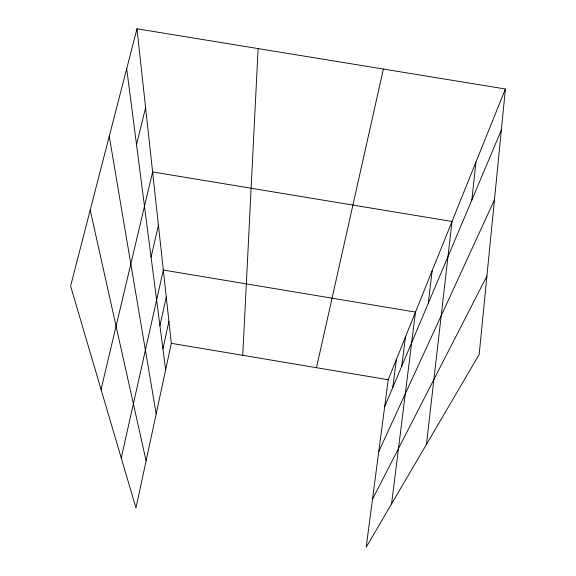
<?xml version="1.0" encoding="UTF-8"?>
<svg xmlns="http://www.w3.org/2000/svg" width="576" height="576" viewBox="0 0 576 576"><rect width="100%" height="100%" fill="white"/><g stroke="black" fill="none" stroke-linecap="round" stroke-linejoin="round"><path stroke-width="0.86" d="M242.748 355.313L258.12 48.586M505.404 88.985L479.167 354.47L366.185 547.2L388.217 379.742L505.404 88.985L136.987 28.8L70.596 286.099L135.979 507.953L171.324 343.318L136.987 28.8M471.852 200.009L475.942 162.079M426.442 444.413L452.002 221.472L152.618 171.936L101.066 389.484M428.242 303.386L432.173 270.677M391.579 503.878L415.469 312.106L163.325 270.029L121.255 457.985M401.731 366.235L405.454 336.974M392.782 387.454L396.41 359.402M162.929 348.826L168.919 321.271M159.934 325.685L166.27 296.964M316.483 367.697L383.378 69.055M151.078 257.177L158.429 225.173M136.519 144.655L145.606 107.741M384.667 406.67L501.336 130.118M378.77 451.498L494.446 199.879M372.492 499.255L486.922 276.034M171.324 343.318L388.217 379.742M90.202 210.11L146.102 460.822M109.246 136.31L156.175 413.878M126.698 68.688L165.643 369.799"/></g></svg>
